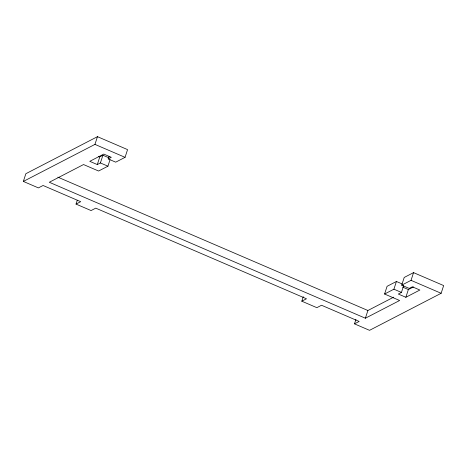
<?xml version="1.0" encoding="UTF-8"?>
<svg xmlns="http://www.w3.org/2000/svg" width="467" height="467" viewBox="0 0 467 467"><rect width="100%" height="100%" fill="white"/><g stroke="black" fill="none" stroke-linecap="round" stroke-linejoin="round"><path stroke-width="0.7" d="M403.739 285.36L401.445 292.435L398.328 294.047L405.858 297.281L419.862 290.036L412.338 286.796L409.226 288.408L401.702 285.168L404.206 277.456L413.546 272.623L443.65 285.57L441.14 293.288L369.543 330.332L354.488 323.859L359.158 321.442L321.529 305.255L316.859 307.671L301.81 301.197L306.48 298.781L95.753 208.148L91.083 210.564L76.033 204.091L80.703 201.674L43.069 185.487L38.399 187.903L23.35 181.429L25.86 173.712L97.457 136.668L127.561 149.615L125.057 157.332L115.717 162.166L108.192 158.926L109.027 156.357M23.35 181.429L94.953 144.385L97.457 136.668M76.033 204.091L77.283 200.232M108.192 158.926L111.304 157.315L103.779 154.081L89.769 161.331L97.294 164.565L99.804 156.848L102.915 155.237L109.185 157.934M97.294 164.565L100.405 162.954L102.915 155.237M402.069 283.907L396.425 281.478L387.085 286.312L384.58 294.029L399.629 300.503L365.387 318.22L49.298 182.264L83.54 164.547L98.595 171.021L107.935 166.194L110.019 159.761M301.81 301.197L303.27 296.697M354.488 323.859L355.953 319.358M365.387 318.22L367.891 310.502L393.739 297.135M384.58 294.029L393.914 289.196L396.425 281.478M401.702 285.168L411.042 280.34L413.546 272.623M405.858 297.281L408.362 289.563L413.458 286.931M94.953 144.385L125.057 157.332M411.042 280.34L441.14 293.288M98.549 156.311L99.804 156.848M402.717 287.135L408.362 289.563M100.405 162.954L107.935 166.194M393.914 289.196L401.445 292.435M57.832 177.145L367.891 310.502"/></g></svg>
